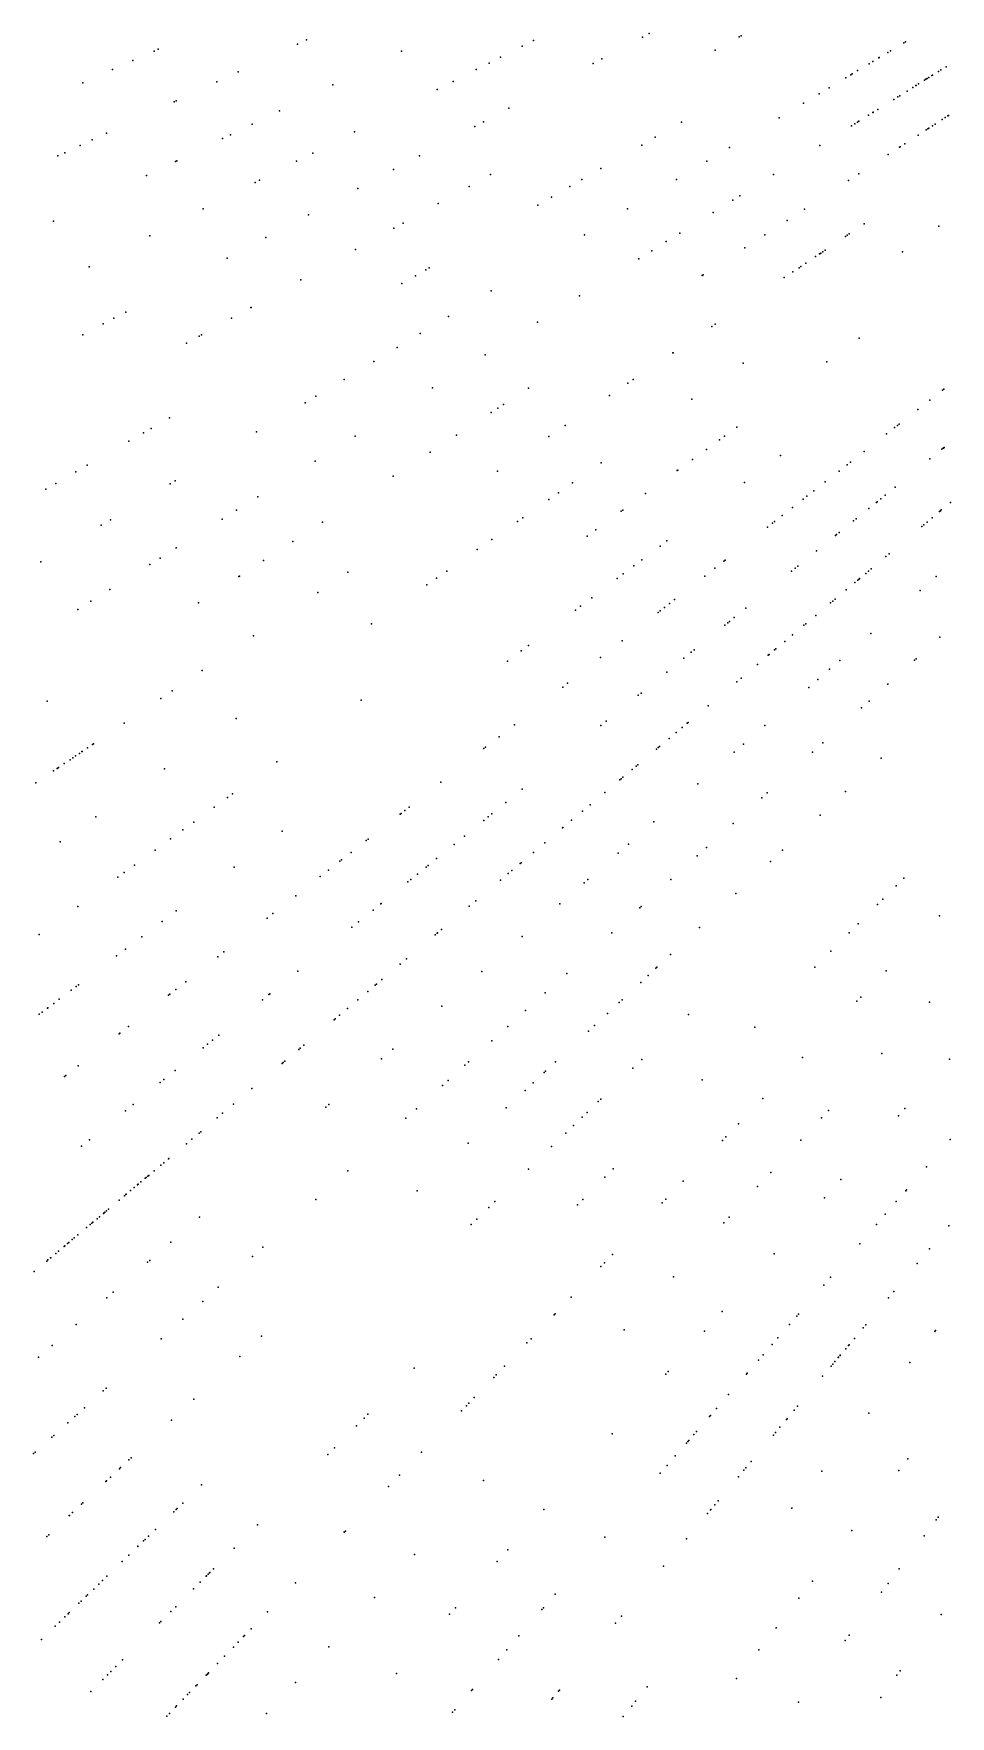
# Model space of a CAD drawing. Header units: metres. Extents: x -4327 to 4266, y -3886 to 3992.
# Drawn here: x -431.3 to -297.8, y -426.5 to -181.7 of the extents above; entities that cross this region are included whole.
import ezdxf

# ---------------------------------------------------------------- set-up
doc = ezdxf.new("R2010")
doc.units = ezdxf.units.M

msp = doc.modelspace()

# ---------------------------------------------------------------- linework, layer by layer
for p in [(-392.83, -183.18, 2086.71), (-391.52, -182.57, 2085.48), (-360.13, -183.5, 2094.61), (-358.5, -182.67, 2103.62), (-342.62, -182.18, 2096.9), (-341.66, -181.66, 2084.64), (-328.53, -182.11, 2106.78), (-328.26, -181.96, 2105.05), (-304.58, -183.01, -298), (-304.3, -182.84, -254.83), (-416.8, -185.57, 2104.1), (-413.7, -184.19, 2105.09), (-413.13, -183.94, 2119.03), (-377.71, -184.22, 2103.69), (-364.92, -185.94, 2091.78), (-363.27, -185.1, 2094.44), (-349.78, -185.98, 2102.25), (-348.53, -185.32, 2100.99), (-332.01, -184.04, 2102.51), (-309.61, -186.03, 2091.79), (-309.06, -185.7, -248.24), (-308.22, -185.2, -246.13), (-308.14, -185.15, -244.05), (-306.88, -184.39, -254.93), (-306.49, -184.16, 2098), (-419.77, -186.89, 2108), (-401.49, -187.22, 2103.87), (-366.81, -186.9, 2102.58), (-313, -188.07, -250.82), (-312.28, -187.64, -247.62), (-312.11, -187.53, -248.35), (-311.29, -187.04, -254.14), (-301.56, -188.44, -266.29), (-301.34, -188.3, -265.8), (-301.16, -188.19, -267.75), (-300.91, -188.03, -268.14), (-300.48, -187.76, -267.15), (-300.37, -187.69, -268.57), (-299.54, -187.18, -271.49), (-299.5, -187.15, -271.15), (-299.17, -186.94, -272.07), (-298.41, -186.47, -270.77), (-424.12, -188.83, 2107.73), (-404.61, -188.67, 2103.14), (-387.68, -189.09, 2093.78), (-372.5, -189.8, 2098.77), (-370.2, -188.63, 2097.75), (-316.88, -190.4, -250.39), (-315.44, -189.53, 2090.35), (-305.45, -190.87, 2092.73), (-305.17, -190.69, -303.12), (-304.08, -190.01, -308.1), (-303.23, -189.48, -263.22), (-302.8, -189.21, -301.77), (-302.79, -189.2, -264.35), (-302.43, -188.98, -298.41), (-410.81, -191.56, 2112.67), (-410.53, -191.43, 2111.2), (-395.45, -192.88, 2100.92), (-362.05, -192.5, 2094.24), (-319.18, -191.78, -249.54), (-309.06, -193.12, -257.11), (-309.05, -193.11, -257.99), (-308.36, -192.69, -256.53), (-306.03, -191.23, -302.3), (-399.43, -194.82, 2099.22), (-367.02, -195.15, 2098.73), (-365.78, -194.49, 2091.62), (-336.93, -194.53, 2089.59), (-322.73, -193.92, 2091.89), (-312.17, -195.07, -251.37), (-311.71, -194.78, -252.17), (-311.33, -194.54, 2092.03), (-311.12, -194.41, -259.73), (-309.7, -193.53, -256.46), (-301.31, -195.67, -296), (-301.09, -195.53, -270.07), (-300.92, -195.42, -269.92), (-300.39, -195.08, -271.59), (-299.98, -194.81, -298.31), (-298.99, -194.17, 2091.84), (-298.56, -193.88, -274.86), (-298.53, -193.87, -278.57), (-298.14, -193.61, 2092.77), (-298.07, -193.57, -278.46), (-424.47, -197.93, 138.87), (-422.74, -197.13, 139.14), (-420.63, -196.14, 2101.61), (-403.74, -196.92, 2110.48), (-402.61, -196.37, 2098.98), (-384.53, -195.93, 2089.14), (-342.73, -197.87, 2087.57), (-340.77, -196.74, 2094.36), (-329.93, -198.24, 2105.61), (-316.77, -197.94, 2094.96), (-305.21, -198.2, -310.3), (-305.09, -198.13, -264.46), (-304.44, -197.71, -265.1), (-302.46, -196.42, -269.15), (-427.75, -199.46, 2099.09), (-426.71, -198.98, 162.26), (-410.59, -200.26, 2106.79), (-410.41, -200.17, 2094.81), (-392.97, -200.23, 2094.57), (-390.62, -199.03, 2087.72), (-375.1, -199.44, 2102.76), (-333.25, -200.24, 2094.47), (-306.85, -199.27, -261.13), (-414.82, -202.32, 2106.28), (-398.38, -202.99, 2100.69), (-378.86, -201.45, 2088.63), (-364.72, -202.17, 2087.51), (-351.44, -202.9, 2090.73), (-348.67, -201.3, 2098.73), (-337.68, -202.9, 2103.17), (-323.55, -202.17, 2093.52), (-312.64, -203.03, -256.06), (-311.11, -202.04, -258.69), (-399.03, -203.32, 2098.49), (-384.05, -204.2, 2094.05), (-367.84, -203.9, 2087.56), (-355.86, -205.45, 2098.65), (-353.19, -203.92, 2082.95), (-328.46, -205.25, 2092.96), (-406.58, -207.16, 2109.97), (-391.25, -208.03, 2087.49), (-372.35, -206.4, 2095.44), (-357.84, -206.6, 2098.2), (-344.79, -207.17, 2090.66), (-332.34, -207.67, 2098.47), (-329.47, -205.87, 2099.36), (-319.05, -207.19, 2093.97), (-428.38, -208.94, 2103.68), (-378.83, -209.99, 2085.24), (-377.48, -209.24, 2095.01), (-321.57, -208.83, 2097.49), (-310.33, -209.32, -285.45), (-299.49, -209.7, 2096.87), (-414.32, -211.1, 2089.38), (-397.45, -211.33, 2103.63), (-351.07, -210.94, 2097.89), (-339.15, -211.92, 2090.85), (-337.17, -210.69, 2091.04), (-327.7, -212.81, 2092.33), (-324.79, -210.92, 2092.72), (-313.07, -211.17, -284.41), (-312.8, -210.99, -287.73), (-312.54, -210.81, 2094.59), (-403.1, -214.33, 2099.95), (-384.38, -213.07, 2092.85), (-343.17, -214.44, 2097.06), (-341.27, -213.25, 2097.75), (-318.81, -215.04, 2103.64), (-317.44, -214.11, -287.39), (-316.82, -213.7, -288.79), (-316.79, -213.68, -305.14), (-316.66, -213.59, -297.25), (-316.38, -213.4, -279.02), (-316, -213.15, -275.83), (-304.78, -213.41, 2100.05), (-423.16, -215.61, 2106.88), (-392.38, -217.5, 2107.79), (-375.66, -216.89, 2094.04), (-374.16, -216.02, 2097.21), (-373.66, -215.73, 2088.65), (-333.95, -216.87, 2106.7), (-333.79, -216.77, 2105.72), (-321.97, -217.17, 2092.26), (-320.74, -216.34, -271.69), (-320.71, -216.32, -272.61), (-319.82, -215.72, -295.18), (-319.57, -215.55, -280.54), (-377.64, -218.03, 2093.57), (-364.66, -219.11, 2088.1), (-351.79, -219.82, 2088.45), (-417.85, -222.18, 2088.81), (-399.62, -221.52, 2090.65), (-399.58, -221.49, 2101.41), (-370.84, -222.82, 2094.28), (-421.12, -223.91, 2105.15), (-419.56, -223.08, 2097.34), (-402.45, -223.08, 2099.93), (-357.92, -223.65, 2094.91), (-332.5, -224.27, 2103.1), (-332.04, -223.96, -324.15), (-424.11, -225.5, 2104.12), (-409.02, -226.72, 2106.72), (-407.15, -225.69, 2107.96), (-406.82, -225.5, 2106.25), (-378.31, -227.31, 2084.79), (-374.99, -225.32, 2083.31), (-311.05, -225.99, 2096.79), (-381.74, -229.37, 2092.38), (-365.54, -228.41, 2092.31), (-338.2, -228.12, 2089.55), (-338.16, -228.09, 2089.31), (-327.94, -229.62, 2093.06), (-315.79, -229.43, 2096.47), (-386.06, -231.97, 2099.23), (-344.73, -232.53, 2099.47), (-343.95, -232, 2088.7), (-390.15, -234.43, 2110.22), (-373.21, -233.21, 2101.41), (-359.19, -233.26, 2084.71), (-347.42, -234.34, 2097.8), (-335.42, -234.86, 2109.63), (-300.76, -234.98, 2100.86), (-298.94, -233.56, -219.44), (-298.73, -233.39, -220.39), (-391.74, -235.38, 2102.14), (-364.65, -236.81, 2081.83), (-363.66, -236.16, 2081.82), (-362.85, -235.64, 2100.15), (-302.51, -236.35, -229.96), (-415.26, -239.75, 2089.95), (-414.13, -239.1, 2099.99), (-411.46, -237.55, 2091.72), (-398.81, -239.63, 2095.98), (-353.85, -238.67, 2106.7), (-328.88, -238.95, 2094.41), (-307.08, -239.92, -234.87), (-305.9, -239, -220.61), (-305.49, -238.68, -224.53), (-305.25, -238.48, 2093.21), (-305.22, -238.47, -224.61), (-417.39, -240.98, 2100.67), (-384.47, -240.24, 2085.29), (-369.7, -240.09, 2099.21), (-356.26, -240.3, 2085.95), (-333.31, -242.16, 2092.07), (-331.38, -240.76, 2092.03), (-330.69, -240.26, 2093.72), (-299.02, -242.14, -228.49), (-298.85, -242, 2103.64), (-298.8, -241.97, -229.46), (-298.71, -241.89, 2102.66), (-423.45, -244.48, 2089.3), (-390.28, -243.87, 2094.79), (-373.54, -242.58, 2098.25), (-348.61, -244.1, 2088.84), (-335.35, -243.64, 2092.85), (-322.53, -243.05, 2092.89), (-312.82, -244.4, 2100.31), (-312.33, -244.02, 2090.76), (-310.34, -242.46, -226.37), (-300.77, -243.56, 2430.63), (-428.05, -247.13, 2096.52), (-425.12, -245.44, 2102.71), (-411.36, -247.17, 2107.55), (-410.66, -246.75, 2093.38), (-378.92, -246.07, 2105.83), (-363.7, -245.32, 2094.81), (-352.81, -247.04, 2096.47), (-337.55, -245.24, 2106.58), (-337.47, -245.19, 2094.11), (-327.78, -247, 2096.2), (-316, -246.89, -213.92), (-313.98, -245.31, 2089.35), (-429.49, -247.97, 2098.44), (-398.63, -249.09, 2095.94), (-356.26, -249.46, 2093.81), (-354.85, -248.47, 2085.49), (-342.16, -248.59, 2105.19), (-319.21, -249.4, 2099.27), (-318.7, -248.99, -215.47), (-317.66, -248.18, -214.76), (-307.92, -249.35, -217.51), (-307.28, -248.83, 2091.96), (-305.82, -247.65, -218.27), (-401.73, -251.03, 2096.14), (-360.05, -252.11, 2093.1), (-345.7, -251.17, 2091.55), (-345.46, -250.99, 2090.08), (-322.26, -251.78, -223.93), (-320.79, -250.63, 2097.36), (-309.64, -250.74, -218.16), (-308.56, -249.87, -216), (-308.46, -249.79, -216.77), (-300.45, -252.1, 2093.83), (-299.39, -251.22, -257), (-299.22, -251.08, -240.1), (-299.11, -250.98, -235.05), (-297.79, -249.88, -238.37), (-421.42, -253.21, 2090.47), (-420.05, -252.39, 2114.71), (-403.82, -252.33, 2101.73), (-389.21, -252.75, 2085.23), (-360.83, -252.66, 2103.37), (-349.43, -253.88, 2090.85), (-324.42, -253.46, -210.76), (-323.68, -252.89, -221.14), (-323.39, -252.66, -218.64), (-314.36, -254.57, 2102.44), (-313.96, -254.24, -222.07), (-311.89, -252.56, -226.34), (-311.51, -252.25, 2101.87), (-301.96, -253.37, -239.05), (-301.67, -253.13, -261.11), (-301.19, -252.73, -231.46), (-410.5, -256.51, 2094.03), (-393.54, -255.57, 2103.04), (-366.68, -256.75, 2091.89), (-364.55, -255.26, 2102.16), (-350.66, -254.77, 2098.2), (-340.04, -256.24, 2089.82), (-339.05, -255.49, 2089.56), (-317.29, -256.94, 2103.49), (-314.52, -254.69, -220.74), (-430.23, -258.51, 2093.16), (-414.32, -258.9, 2092.73), (-412.85, -257.98, 2100.83), (-397.78, -258.32, 2093.44), (-343.88, -259.13, 2090.11), (-342.69, -258.23, 2088.63), (-332.1, -259.46, -221.29), (-330.79, -258.45, -220.13), (-330.6, -258.29, -232.7), (-320.38, -259.44, 2087.43), (-320.01, -259.14, -226.06), (-309.3, -259.53, 2092.4), (-307.17, -257.74, -235.46), (-306.72, -257.37, 2471.27), (-401.37, -260.65, 2101.7), (-401.28, -260.59, 2101.21), (-385.5, -260.02, 2089.38), (-374.01, -261.88, 2111.19), (-372.62, -260.91, 2103.37), (-371.12, -259.86, 2100.45), (-346.28, -260.94, 2087.44), (-345.42, -260.29, 2087.92), (-333.56, -260.6, 2095.17), (-320.91, -259.87, -225.52), (-311.69, -261.54, -234.76), (-311.25, -261.17, 2432.04), (-311.08, -261.03, 2092.2), (-311.01, -260.97, -245.6), (-310.11, -260.21, 2110.27), (-309.69, -259.86, -225.68), (-299.86, -260.66, 2114.75), (-422.91, -264.26, 2099.85), (-420.19, -262.56, 2101.63), (-407.25, -264.47, 2116.51), (-389.88, -262.98, 2102.29), (-350, -263.75, 2086.98), (-337.94, -264.03, 2093.27), (-314.91, -264.24, 2093.52), (-314.56, -263.94, -245.66), (-312.94, -262.59, -221.08), (-302.2, -262.69, 2099.66), (-424.81, -265.45, 2089.03), (-352.38, -265.54, 2101.17), (-351.64, -264.98, 2096.77), (-340.34, -265.9, 2084.99), (-340.02, -265.65, -204.51), (-339.4, -265.17, -206.73), (-338.66, -264.59, -227.46), (-329.25, -266.62, -218.64), (-327.57, -265.26, 2098.08), (-317.39, -266.32, -229.22), (-315.23, -264.51, -234.75), (-399.24, -269.29, 2098.96), (-382.09, -267.54, 2106.73), (-330.63, -267.74, -214.59), (-330.18, -267.38, 2108.88), (-329.97, -267.21, -217.36), (-320.76, -269.15, 2108.07), (-319.11, -267.76, -231.35), (-318.85, -267.55, -224.68), (-309.39, -268.95, 2093.74), (-360.29, -271.5, 2102.65), (-359.21, -270.68, 2107.54), (-345.58, -270, 2094.07), (-335.51, -271.69, -216.57), (-335.07, -271.33, 2098.67), (-323.38, -271.35, -239.29), (-323.18, -271.18, -239.75), (-321.91, -270.11, -223.58), (-299.3, -269.49, 2460.25), (-362.25, -272.98, 2108.51), (-348.71, -272.44, -213.89), (-336.59, -272.56, -219.94), (-325.89, -273.46, -234.45), (-325.88, -273.45, -230.83), (-324.3, -272.12, 2089.55), (-324.16, -272, -234.41), (-315.39, -274.16, 2476.49), (-313.88, -272.86, 2111.94), (-303, -272.82, 2448.79), (-302.79, -272.63, 2117.66), (-406.7, -274.33, 2111.77), (-353.51, -276.19, -191.44), (-339.08, -274.59, -227.89), (-328.89, -275.97, -231.45), (-328.25, -275.44, 2091.56), (-317.1, -275.65, 2109.31), (-306.91, -276.34, 2480.35), (-429.3, -278.79, 2094.35), (-412.73, -278.39, 2086.17), (-411.08, -277.28, 2087.93), (-383.55, -278.66, 2097.85), (-354.22, -276.75, -221.22), (-343.23, -277.94, -225.19), (-342.83, -277.62, -226.74), (-318.41, -276.79, 2094.17), (-309.61, -278.78, 2115.62), (-401.79, -281.34, 2095.87), (-333.07, -279.48, 2098.94), (-310.73, -279.78, 2123.22), (-418.07, -281.99, 2097.99), (-363.5, -284, -223.89), (-361.26, -282.25, -198.3), (-348.68, -282.35, -222.93), (-347.88, -281.71, -226.09), (-337.71, -283.37, -218.45), (-336.84, -282.64, -230.58), (-336.09, -282.01, -231.9), (-335.98, -281.92, -225.13), (-324.82, -282.36, 2476.38), (-424.6, -286.4, -134.39), (-424.23, -286.15, -123.89), (-424.2, -286.12, -113), (-423.4, -285.59, -146.29), (-422.67, -285.09, 2095.88), (-422.53, -285, 2105.18), (-365.7, -285.71, 2085.23), (-365.45, -285.52, -230.75), (-340.58, -285.78, -228.22), (-340.32, -285.56, 2092.87), (-340.15, -285.42, 2103.14), (-338.72, -284.22, -219.71), (-329.27, -286.23, 2100.42), (-327.91, -285.05, 2475.92), (-317.86, -286.21, 2477.09), (-316.36, -284.85, 2481.5), (-428.38, -288.95, -107.33), (-428.35, -288.93, -184.08), (-427.83, -288.58, -115.15), (-427.71, -288.49, 2086.15), (-427.64, -288.45, -163.1), (-426.81, -287.88, -154.48), (-425.96, -287.32, -127.96), (-425.57, -287.05, -136.8), (-425.17, -286.78, -157.56), (-412.2, -288.63, 2098.51), (-395.86, -287.61, 2111.55), (-344.12, -288.75, -219.55), (-343.52, -288.25, -235.47), (-343.3, -288.06, -236.56), (-307.85, -287.08, 2461.77), (-430.94, -290.68, 2097.03), (-371.96, -290.61, 2099.34), (-345.89, -290.23, -231.15), (-345.74, -290.11, -232.61), (-345.47, -289.88, 2107.54), (-334.57, -290.83, 2105.33), (-403.02, -292.81, 2082.5), (-402.32, -292.3, 2094.01), (-362.51, -293.56, 2095.97), (-360.11, -291.61, 2087.44), (-348.11, -292.1, -224.25), (-325.25, -292.85, 2478.15), (-324.48, -292.16, 2113.62), (-313.08, -291.96, 2455.21), (-422.21, -295.64, 2084.21), (-405, -294.25, 2092.71), (-377.88, -295.24, -214.92), (-377.77, -295.15, -217.06), (-377.22, -294.72, 2091.67), (-376.6, -294.23, -183), (-365.71, -296.15, -217.1), (-365.06, -295.62, -219.51), (-364.53, -295.19, -223.89), (-352.93, -296.14, 2086.23), (-351.36, -294.82, -226.97), (-350.24, -293.89, 2097.5), (-316.76, -295.38, 2484.02), (-409.53, -297.54, 2085.96), (-407.96, -296.4, 2092.86), (-395.06, -297.7, 2108.5), (-368.53, -298.43, 2114.48), (-354.26, -297.26, -223.21), (-354.2, -297.21, 2099.18), (-340.95, -296.38, 2105.58), (-329.41, -296.6, 2099.47), (-427.38, -299.26, 2095.01), (-413.59, -300.49, 2106.61), (-411.35, -298.86, 2105.22), (-385.02, -300.81, -215.47), (-382.83, -299.1, 2091.31), (-382.56, -298.89, 2094.99), (-370.03, -299.64, 2112.25), (-358.49, -300.81, -221.49), (-356.84, -299.43, -224.84), (-346.14, -300.9, 2104.09), (-344.63, -299.59, 2089.43), (-333.28, -300.08, 2107.05), (-322.25, -300.5, 2471.28), (-416.58, -302.67, 2101.84), (-402.05, -302.96, 2114.65), (-388.32, -303.39, 2095.33), (-386.67, -302.1, 2112.25), (-386.43, -301.91, -224.29), (-374.11, -302.95, -221.13), (-373.83, -302.72, -221.92), (-372.59, -301.72, -228.84), (-361.64, -303.45, -222.18), (-360.4, -302.41, -217.36), (-360.29, -302.32, 2091.78), (-334.64, -301.31, 2486.3), (-323.98, -302.12, 2484.57), (-418.98, -304.41, 2089.27), (-418.06, -303.74, 2089.55), (-389.52, -304.32, -231.32), (-376.77, -305.1, 2102.58), (-376.35, -304.76, -225.02), (-375.39, -303.99, -227.66), (-363.31, -304.85, -225.74), (-362.17, -303.9, -228.84), (-351.11, -305.22, 2112.12), (-350.57, -304.75, 2092.56), (-338.47, -304.76, 2100.44), (-305.67, -305.67, 2455.49), (-304.54, -304.54, 2478.1), (-393.11, -307.13, -192.59), (-380.72, -308.3, -225.36), (-380.68, -308.27, -223.08), (-366.89, -307.86, -222.86), (-354.63, -308.28, 2095.2), (-329, -306.8, 2483.84), (-308.38, -308.38, 2453.79), (-307.62, -307.62, 2479.12), (-424.83, -308.66, 2098.81), (-412.55, -310.88, 2088.82), (-410.49, -309.33, 2088.17), (-397.25, -310.37, -205.12), (-396.42, -309.71, 2108.06), (-383.94, -310.91, 2105.82), (-381.85, -309.22, 2099.52), (-367.83, -308.65, -218.99), (-343.02, -308.86, 2106.52), (-342.82, -308.68, 2088.92), (-299.39, -310.03, 2479.83), (-430.45, -312.74, 2102.21), (-415.53, -313.12, 2094.08), (-384.92, -311.7, 2106.04), (-372.8, -312.82, 2100.1), (-372.49, -312.56, -224.32), (-372.45, -312.52, -222.05), (-371.86, -312.03, -224.91), (-360.13, -313.05, 2106.12), (-347.1, -312.53, 2093.28), (-334.3, -311.74, 2097.01), (-312.5, -312.5, 2486.53), (-311.23, -311.23, 2484.31), (-419.18, -315.88, 2097.84), (-417.88, -314.9, 2096.18), (-403.55, -315.29, -210), (-338.52, -315.67, 2448.89), (-315.19, -315.19, 2468.83), (-404.46, -316, 2090.15), (-392.8, -318.08, 2097.72), (-377.9, -317.09, -215.94), (-376.97, -316.32, -219.9), (-365.99, -318.15, 2097.93), (-340.65, -317.66, 2479.12), (-340.51, -317.53, 2478.14), (-317.51, -317.51, 2487.04), (-307.15, -318.06, 2487.76), (-425.08, -320.32, 2093.39), (-424.73, -320.06, 2101.24), (-410.56, -320.77, 2092.1), (-409.11, -319.63, -211.24), (-381.53, -320.14, 2097.17), (-381.36, -320, 2106.47), (-380.55, -319.32, -214.88), (-353.65, -318.43, 2473.39), (-342.87, -319.73, 2150.75), (-341.77, -318.71, 2110.64), (-428.34, -322.78, 2099.84), (-427.55, -322.18, 2095.96), (-425.82, -320.88, 2111.47), (-411.61, -321.59, 2097.44), (-411.42, -321.43, -181.52), (-397.96, -322.26, -218.52), (-397.02, -321.5, -221.96), (-397.01, -321.49, 2095.12), (-396.86, -321.37, -220.55), (-384.06, -322.27, 2095.87), (-382.58, -321.03, -209.27), (-371.82, -323.21, 2105.12), (-356.8, -321.26, 2445.06), (-346.01, -322.66, 2444.64), (-345.59, -322.27, 2477.85), (-311.42, -322.48, 2459.98), (-310.83, -321.88, 2493.93), (-300.83, -322.6, 2473.98), (-430.44, -324.36, -160.13), (-430.04, -324.06, -160.94), (-429.26, -323.47, -164.17), (-429.18, -323.41, 2094.41), (-387.52, -325.17, -222.76), (-387.34, -325.01, 2103.58), (-386.75, -324.52, -232.91), (-385.56, -323.52, -217.38), (-359.66, -323.84, 2464.68), (-347.71, -324.25, 2485.69), (-335.92, -324.4, 2478.13), (-418.8, -327.2, 2104.68), (-418.7, -327.12, -215.18), (-417.47, -326.17, 2107.69), (-404.3, -327.39, 2098.73), (-362.22, -326.15, 2092.99), (-350.46, -326.81, 2104.38), (-349.58, -325.99, 2104.4), (-326.25, -326.25, 2455.78), (-406.56, -329.23, -221.22), (-405.93, -328.72, -221.21), (-405.22, -328.14, 2113.38), (-392.66, -329.48, -214.12), (-392.47, -329.32, -227.94), (-391.94, -328.88, -223.3), (-378.98, -329.44, 2094.14), (-364.56, -328.25, 2348.82), (-307.78, -330.06, 2484.09), (-424.79, -331.88, 2110.49), (-410.66, -332.54, -229.25), (-395.07, -331.51, -221.41), (-394.92, -331.38, 2099.38), (-394.7, -331.19, 2093.27), (-380.62, -330.86, 2093.1), (-368.46, -331.76, 2092.82), (-367.94, -331.3, 2089.9), (-356.91, -332.83, 2116.46), (-356.74, -332.67, 2104.97), (-355.26, -331.28, 2390.9), (-344, -332.2, 2478.28), (-342.73, -330.97, 2454.69), (-319.31, -330.65, 2468.82), (-297.93, -330.89, 2481.62), (-426.79, -333.44, -191.62), (-426.55, -333.26, -218.53), (-412.86, -334.32, 2118.4), (-412.29, -333.86, 2120.39), (-399.47, -335.19, -216.83), (-399.47, -335.19, -216.83), (-371.75, -334.73, 2106.41), (-370.93, -333.99, 2422.87), (-359.72, -335.44, 2106.85), (-358.55, -334.35, 2105.17), (-333.93, -333.93, 2476.37), (-416.75, -337.48, -231.26), (-402.18, -337.47, -221.33), (-388.71, -337.9, 2102.33), (-388.26, -337.51, 2099.9), (-349.05, -337.07, 2449.91), (-348.69, -336.73, 2475.74), (-325.07, -336.62, 2483.29), (-417.89, -338.4, -229.12), (-404.54, -339.45, 2105.79), (-403.74, -338.78, 2101.67), (-377.06, -339.51, 2110.88), (-375.52, -338.12, 2097.23), (-362.45, -337.99, 2473.85), (-351.4, -339.34, 2473.47), (-350.67, -338.64, 2475.46), (-328.65, -340.32, 2451.77), (-316.55, -339.45, 2492.91), (-315.52, -338.35, 2484.8), (-305.36, -339.14, 2488.76), (-304.41, -338.09, 2465.88), (-423.11, -342.63, -230.57), (-408.24, -342.56, -206.41), (-407.18, -341.67, -125.93), (-406.94, -341.46, -211.43), (-353.79, -341.65, 2476.13), (-352.65, -340.55, 2120.83), (-330.98, -342.74, 2491.09), (-330.46, -342.2, 2487.16), (-319.57, -342.69, 2479.11), (-297.82, -342.61, 2483.35), (-424.28, -343.58, -226.31), (-409.02, -343.21, -204.46), (-367.98, -343.14, 2098.27), (-355.84, -343.63, 2476.32), (-413.73, -347.16, -85.09), (-413.7, -347.14, 2114.37), (-412.73, -346.32, -150.84), (-412.31, -345.97, -222.08), (-411.61, -345.39, 2094.16), (-411.56, -345.34, -150.73), (-385.53, -347.13, 2102.7), (-359.23, -346.9, 2471.81), (-346.86, -346.86, 2476.64), (-323.94, -347.38, 2468.72), (-301.27, -346.57, -342.71), (-301.26, -346.56, -342.31), (-417.15, -350.03, -103.23), (-416.61, -349.58, -206.55), (-416.15, -349.19, -175.04), (-416.14, -349.18, -131.83), (-416.03, -349.09, -109.41), (-415.65, -348.77, -129.17), (-415.02, -348.24, -200.71), (-414.86, -348.11, -154.81), (-414.63, -347.91, -204.22), (-414.5, -347.81, -101.35), (-375.41, -350.07, 2100.18), (-348.09, -348.09, 2478.33), (-336.68, -348.64, 2489.77), (-325.87, -349.45, 2483.45), (-313.72, -348.42, 2480.58), (-304.28, -350.04, 2483.56), (-304.2, -349.94, -274.32), (-418.83, -351.44, -84.61), (-418.04, -350.78, 2107.75), (-417.83, -350.6, -127.96), (-417.79, -350.57, -217.76), (-390.19, -351.33, 2098.56), (-365, -352.48, 2121.15), (-364.12, -351.63, 2116.05), (-352.1, -352.1, 2485.61), (-351.3, -351.3, 2479.98), (-339.75, -351.82, 2483.55), (-339.24, -351.29, 2487.01), (-316.13, -351.09, 2484.73), (-305.66, -351.62, 2487.24), (-423.05, -354.98, -57.59), (-422.8, -354.77, -34.51), (-422.62, -354.62, -125.31), (-422.03, -354.12, -58.36), (-421.67, -353.83, -147.01), (-421.1, -353.35, -104.21), (-421.06, -353.31, -206.02), (-420.95, -353.22, -163.26), (-420.89, -353.17, -182.67), (-420.64, -352.96, -84.06), (-420.36, -352.72, -153.31), (-407.09, -353.88, 2097.5), (-367.57, -354.96, 2115.67), (-366.75, -354.17, 2157.32), (-330.79, -354.73, 2477.21), (-330, -353.88, 2471.33), (-308.54, -354.94, 2473.44), (-307.26, -353.46, -273.3), (-425.65, -357.16, -217.65), (-425.34, -356.9, -62.5), (-424.84, -356.48, 2104.14), (-424.82, -356.47, -83.04), (-423.56, -355.41, 2088.55), (-411.27, -357.51, 2086), (-298.01, -355.15, 2482.58), (-428.81, -359.82, -178.34), (-428.78, -359.79, -211.89), (-428.04, -359.17, -97.74), (-427.66, -358.85, -124.56), (-426.83, -358.15, -224.59), (-426.74, -358.08, -14.13), (-426.35, -357.75, -190.45), (-426.13, -357.57, -36.92), (-399.39, -359.62, 2113.75), (-397.88, -358.26, 2105.75), (-346.98, -359.31, 2486.32), (-323.44, -359.22, 2483.14), (-310.99, -357.76, 2485.7), (-300.83, -358.51, 2483.54), (-431.16, -361.79, -143.11), (-429.36, -360.28, -55.67), (-429.17, -360.12, -180.18), (-414.66, -360.46, 2103.17), (-414.36, -360.2, 2106.37), (-348.67, -361.06, 2477.42), (-348.15, -360.52, 2473.74), (-302.62, -360.64, -280.96), (-419.69, -364.83, 2091.33), (-404.37, -364.09, 2106.35), (-338.1, -362.57, 2481.72), (-316.23, -363.79, 2483.4), (-315.22, -362.62, -368.89), (-306.04, -364.72, -364.72), (-420.62, -365.64, 2105.23), (-406.65, -366.15, 2099.36), (-352.99, -365.53, 2459.81), (-306.8, -365.64, -365.22), (-425.09, -369.52, 2099.77), (-409.53, -368.74, 2086.19), (-355.49, -368.12, 2484.09), (-355.35, -367.98, 2490), (-330.99, -367.6, 2469.19), (-321.23, -369.53, -373.38), (-320.14, -368.28, -376.35), (-319.89, -368, -375.21), (-310.1, -369.56, 2471.1), (-412.71, -371.6, 2102.39), (-398.07, -371.2, 2097.53), (-359.43, -372.2, 2464.01), (-358.84, -371.59, 2473.38), (-345.28, -370.27, 2484.95), (-333.57, -370.47, 2481.42), (-322.89, -371.44, -356.14), (-311.76, -371.54, -388.61), (-310.49, -370.02, -358.44), (-300.05, -370.54, 2485.43), (-299.94, -370.39, 2484.45), (-430.57, -374.29, -495.66), (-428.58, -372.56, -498.29), (-401.23, -374.15, 2095.37), (-325.05, -373.92, -362.66), (-323.75, -372.43, -365.77), (-314.11, -374.34, -364.28), (-314.06, -374.29, 2473.96), (-313.85, -374.03, 2479.38), (-313.83, -374, -359.83), (-313.02, -373.05, -376.42), (-312.63, -372.57, -377.22), (-312.54, -372.47, -358.76), (-375.85, -375.85, 2477.37), (-363.92, -376.85, 2481.3), (-362.7, -375.59, 2472.98), (-339.2, -376.72, 2488.14), (-338.86, -376.34, 2492.58), (-327.49, -376.73, 2477.72), (-327.39, -376.62, 2476.98), (-325.72, -374.7, -365.91), (-316.39, -377.05, -359.05), (-315.13, -375.56, -363.81), (-314.92, -375.3, -354.11), (-314.59, -374.92, -359.47), (-303.71, -375.05, 2486.35), (-421.13, -379.19, -498.89), (-420.69, -378.79, 2096.67), (-364.28, -377.23, 2477.1), (-423.87, -381.65, -493.91), (-407.93, -380.4, 2111.57), (-368.26, -381.34, 2490.71), (-367.9, -380.97, 2481.62), (-367.1, -380.14, 2482.88), (-331.83, -381.73, -356.84), (-330.07, -379.7, -365.32), (-320.54, -382, -352.63), (-320.03, -381.39, 2478.23), (-426.27, -383.82, -478.92), (-425.27, -382.91, -491.73), (-424.91, -382.59, -473.69), (-411.21, -383.46, 2109.87), (-384.27, -384.27, 2486.56), (-383.16, -383.16, 2485.88), (-382.58, -382.58, 2469.17), (-368.98, -382.09, 2488.95), (-332.84, -382.89, -354.21), (-332.72, -382.75, -354.91), (-322.6, -384.46, -363.18), (-321.66, -383.34, -351.01), (-321.57, -383.23, -362.84), (-309.68, -382.42, 2491.62), (-428.62, -385.93, -466.8), (-428.34, -385.68, -477.52), (-347.04, -385.43, 2476.52), (-336.21, -386.77, -346.28), (-335.99, -386.52, 2479.15), (-335.88, -386.39, -354.55), (-335.13, -385.52, -356.64), (-334.75, -385.08, 2490.52), (-323.56, -385.61, 2477.63), (-323.26, -385.24, -364.33), (-431.26, -388.31, -462.38), (-431.03, -388.1, -463.17), (-417.38, -389.21, 2091.02), (-417.04, -388.9, 2089.33), (-388.44, -388.44, 2493.97), (-387.45, -387.45, 2481.22), (-374.77, -388.08, 2501.23), (-337.84, -388.64, 2452.26), (-303.97, -389.07, 2492.83), (-420.07, -391.72, -483.83), (-418.78, -390.52, -494.76), (-418.59, -390.34, -474.17), (-378, -391.43, 2496.38), (-340.04, -391.17, -346.12), (-339.04, -390.02, -347.95), (-328.65, -391.67, -346.7), (-327.85, -390.72, -358.18), (-327.56, -390.37, 2460.02), (-326.78, -389.44, -355.77), (-316.5, -390.84, 2482.32), (-305.29, -390.76, 2475.32), (-420.75, -392.36, -469.79), (-420.64, -392.25, 2098.35), (-406.83, -392.87, -497.9), (-379.61, -393.1, 2487.43), (-365.75, -392.22, 2473.27), (-424.29, -395.66, -463.8), (-424.09, -395.47, 2088.75), (-410.53, -396.44, -489.31), (-410.38, -396.3, -491.85), (-409.56, -395.51, 2099.67), (-356.96, -396.44, 2486.42), (-332.7, -396.49, -348.09), (-332.67, -396.46, 2498.46), (-332.09, -395.77, -349.5), (-331.58, -395.17, -345.29), (-320.88, -396.26, 2488.81), (-426.08, -397.33, -477.86), (-426.04, -397.29, -476.75), (-425.59, -396.87, 2105.05), (-410.87, -396.77, -496.79), (-398.67, -398.67, 2463.56), (-333.15, -397.03, 2474.81), (-299.86, -397.93, 2480.19), (-299.57, -397.54, 2477.74), (-429.34, -400.37, 2105.7), (-429.06, -400.11, -461.2), (-415.27, -401.02, 2101.66), (-415.02, -400.78, 2429.43), (-414.53, -400.31, -469), (-413.52, -399.33, 2474.61), (-386.03, -399.75, 2471.55), (-385.87, -399.58, 2495.94), (-348.1, -400.45, 2486.26), (-336.22, -400.69, 2470.74), (-312.12, -399.5, 2488.38), (-301.62, -400.26, 2459.96), (-418.36, -404, 2408.01), (-418.35, -403.99, -464.42), (-417.38, -403.06, -464.9), (-416.11, -401.84, -470.26), (-416.07, -401.79, 2083.45), (-402.07, -402.07, -497.84), (-375.79, -402.99, 2495.13), (-363.78, -404.02, 2507.23), (-362.22, -402.29, 2483.44), (-420.59, -406.16, -461.7), (-406.15, -406.15, -477.98), (-406.07, -406.07, -477.34), (-405.86, -405.86, -490.49), (-405.85, -405.85, 2489.18), (-405.67, -405.67, -490.8), (-405.59, -405.59, -480.5), (-405.08, -405.08, -480.96), (-339.55, -404.67, 2481.91), (-305.25, -405.09, 2489.61), (-423.41, -408.88, 2102.41), (-422.52, -408.02, 2467.3), (-421.78, -407.31, -478.8), (-421.23, -406.78, -474.99), (-407.98, -407.98, -468.53), (-407.03, -407.03, -475.3), (-393.14, -407.11, 2485.38), (-355.35, -408.78, -307.81), (-317.88, -406.86, 2485.69), (-307.82, -408.49, 2475.97), (-306.86, -407.21, 2488.81), (-424.67, -410.09, 2095.43), (-424.33, -409.77, 2098.15), (-423.6, -409.07, 2094.54), (-411.3, -411.3, -461.9), (-410.58, -410.58, -477.86), (-397.22, -411.34, 2479.93), (-381.64, -409.26, 2482.46), (-369.83, -410.74, 2483.49), (-357.28, -411, 2498.34), (-357.05, -410.73, -310.86), (-319.83, -409.36, 2460.51), (-428.12, -413.43, 2103.68), (-427.5, -412.83, -469.3), (-426.72, -412.08, 2467.96), (-426.25, -411.63, -471.08), (-426.07, -411.45, -471.41), (-412.92, -412.92, -460.61), (-412.74, -412.74, -474.52), (-399.59, -413.79, -482.42), (-370.69, -411.69, 2470.14), (-346.55, -413, 2499.52), (-345.67, -411.95, 2499.81), (-323.17, -413.64, 2486.19), (-299.14, -411.74, 2484.15), (-430.12, -415.36, 2104.71), (-401.49, -415.76, 2481.84), (-400.7, -414.94, -490.22), (-400.56, -414.79, -484.65), (-360.61, -414.83, 2495.43), (-313.11, -415.52, 2484.36), (-312.51, -414.72, 2486.35), (-418.31, -418.31, 2467.06), (-403.46, -417.79, -505.16), (-402.18, -416.47, -487.7), (-388.3, -416.4, 2475.37), (-363.6, -418.28, 2496.73), (-362.36, -416.84, -294.64), (-325.69, -416.86, 2465.64), (-421.17, -421.17, -472.46), (-420.52, -420.52, -471.2), (-420, -420, 2477.03), (-419.28, -419.28, 2484.73), (-406.13, -420.56, -485.97), (-406.01, -420.43, -493.97), (-405.92, -420.34, -476.11), (-405.78, -420.2, 2489.9), (-404.47, -418.84, -503.09), (-378.45, -420.31, 2477.51), (-378.43, -420.29, 2483.67), (-328.95, -421.04, 2496.97), (-305.56, -420.57, 2468.86), (-305.08, -419.9, 2485.13), (-422.94, -422.94, 2482.46), (-408.85, -423.38, 2478.32), (-408.57, -423.08, -479.74), (-407.63, -422.11, 2489.01), (-407.45, -421.93, -474.19), (-393.15, -421.6, 2506.31), (-367.51, -422.77, -295.31), (-367.38, -422.62, 2471.61), (-354.85, -422.89, -294.11), (-354.7, -422.72, -293.99), (-341.92, -422.23, -309.94), (-410.62, -425.21, -463.64), (-410.44, -425.03, -487.88), (-409.51, -424.06, -464.47), (-370.26, -425.93, -295.94), (-369.96, -425.6, -295.71), (-355.83, -424.06, -302.33), (-355.65, -423.85, -301.79), (-344.19, -425.04, 2476.58), (-343.63, -424.35, -310.71), (-319.88, -424.5, 2497.31), (-307.9, -423.79, 2481.05), (-411.87, -426.5, -475.06), (-411.5, -426.13, 2476.38), (-397.38, -426.14, 2508.21), (-345.41, -426.54, -300.53)]:
    msp.add_point(p)

doc.saveas('drawing.dxf')
